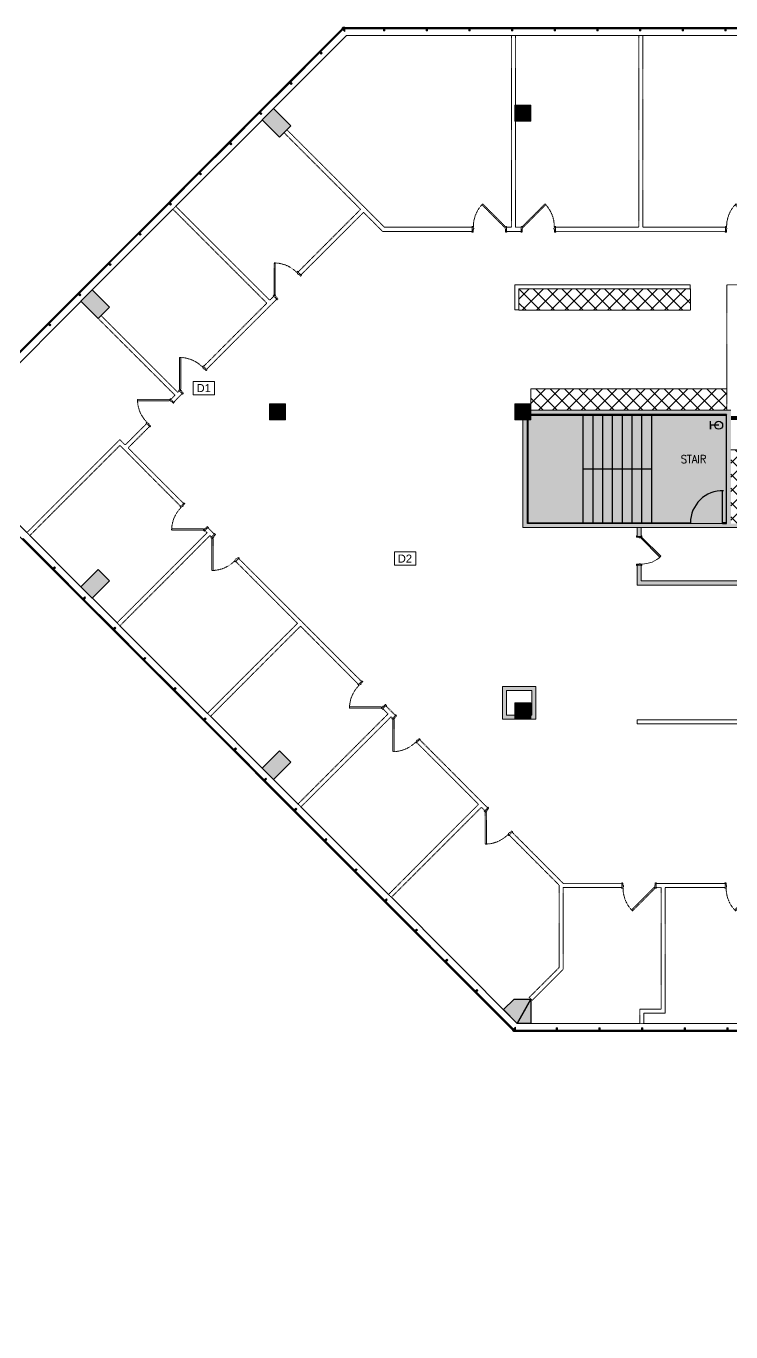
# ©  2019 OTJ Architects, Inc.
# Model space of a CAD drawing. Header units: inches. Extents: x 624 to 3494, y -709 to 770.
# Drawn here: x 1665 to 2458, y -698 to 770 of the extents above; entities that cross this region are included whole.
import ezdxf

# ---------------------------------------------------------------- set-up
doc = ezdxf.new("R2010")
doc.units = ezdxf.units.IN
doc.header["$MEASUREMENT"] = 0
doc.linetypes.add('Demolished', pattern=[0.1875, 0.125, -0.0625])
for name, color, linetype, lineweight in [('A-ANNO-KEYN', 231, 'Continuous', 9), ('A-DETL-GENF', 92, 'Continuous', 9), ('A-DETL-THIN', 151, 'Continuous', 9), ('A-DOOR', 31, 'Demolished', 9), ('A-GLAZ-CURT', 52, 'Continuous', 13), ('A-GLAZ-CWMG', 51, 'Continuous', 13), ('A-WALL', 113, 'Continuous', 13), ('A-WALL-PATT', 111, 'Continuous', 13), ('bb$0$A-BBASE', 250, 'Continuous', 30), ('dp$0$A-WALL-EXST', 7, 'Continuous', 9), ('I-WALL', 2, 'Continuous', 13), ('Q-CASE', 31, 'Demolished', 9), ('S-COLS', 52, 'Continuous', 13)]:
    doc.layers.add(name, color=color, linetype=linetype, lineweight=lineweight)
doc.styles.add('Arial_1', font='arial.ttf', dxfattribs={"height": 9})
doc.styles.add('Simplex', font='simplex_.ttf', dxfattribs={"width": 0.9, "height": 9})

# ---------------------------------------------------------------- blocks, each defined once
blk = doc.blocks.new('1951 Kidwell_Linked_dwg_bb$0$DR1H901-7240418-5TH FLOOR DEMOLITION')
at = {"layer": 'bb$0$A-BBASE'}
blk.add_line((-303.5, 211.5), (-303.5, 247.5), dxfattribs=at)
blk.add_arc((-303.5, 211.5), 36, 88.293, 180, dxfattribs=at)
blk = doc.blocks.new('1951 Kidwell_Linked_dwg_bb-7240425-5TH FLOOR DEMOLITION')
at = {"layer": 'bb$0$A-BBASE'}
for points in [[(-523, 211), (-523, 327), (-522.5, 327), (-522.5, 211.5)], [(-480.8, 332.5), (-299.5, 332.5), (-299, 333), (-519, 333), (-519, 332.5)], [(-299, 211), (-299, 333), (-299.5, 332.5), (-299.5, 211.5)], [(-394.9, 210.6), (-523, 210.6), (-523, 211), (-522.5, 211.5), (-339.5, 211.5), (-339.5, 210.6)], [(-299, 210.6), (-299, 211), (-299.5, 211.5), (-303.5, 211.5), (-303.5, 210.6)], [(-534.4, -351.3), (-549.8, -335.8), (-538, -324), (-519, -324), (-526.7, -337.6)], [(-519, -351.3), (-534.4, -351.3), (-519, -324), (-519, -337.6)]]:
    blk.add_hatch(color=256, dxfattribs=at).paths.add_polyline_path(points, flags=0)
for p, q in [((-523, 211), (-523, 327)), ((-523, 327), (-522.5, 327)), ((-522.5, 327), (-522.5, 211.5)), ((-299, 333), (-519, 333)), ((-519, 333), (-519, 332.5)), ((-519, 332.5), (-480.8, 332.5)), ((-480.8, 332.5), (-299.5, 332.5)), ((-460.5, 332.5), (-460.5, 211.5)), ((-449.5, 332.5), (-449.5, 211.5)), ((-438.5, 332.5), (-438.5, 211.5)), ((-427.5, 332.5), (-427.5, 211.5)), ((-416.5, 332.5), (-416.5, 211.5)), ((-405.5, 332.5), (-405.5, 211.5)), ((-394.5, 332.5), (-394.5, 211.5)), ((-383.5, 332.5), (-383.5, 211.5)), ((-299.5, 332.5), (-299, 333)), ((-299, 333), (-299.5, 332.5)), ((-299.5, 332.5), (-299.5, 211.5)), ((-299, 211), (-299, 333)), ((-460.5, 272), (-383.5, 272)), ((-522.5, 211.5), (-523, 211)), ((-523, 211), (-522.5, 211.5)), ((-523, 210.6), (-523, 211)), ((-394.9, 210.6), (-523, 210.6)), ((-522.5, 211.5), (-339.5, 211.5)), ((-339.5, 210.6), (-394.9, 210.6)), ((-339.5, 211.5), (-339.5, 210.6)), ((-299.5, 211.5), (-303.5, 211.5)), ((-303.5, 211.5), (-303.5, 210.6)), ((-303.5, 210.6), (-299, 210.6)), ((-299.5, 211.5), (-299, 211)), ((-299, 211), (-299.5, 211.5)), ((-299, 210.6), (-299, 211)), ((-549.8, -335.8), (-538, -324)), ((-534.4, -351.3), (-549.8, -335.8)), ((-538, -324), (-519, -324)), ((-534.4, -351.3), (-519, -324)), ((-526.7, -337.6), (-534.4, -351.3)), ((-519, -324), (-526.7, -337.6)), ((-519, -324), (-519, -337.6)), ((-519, -337.6), (-519, -351.3)), ((-519, -351.3), (-534.4, -351.3))]:
    blk.add_line(p, q, dxfattribs=at)
at = {"layer": 'bb$0$A-BBASE', "flags": 128}
for points in [[(-522.5, 327), (-522.5, 211.5), (-339.5, 211.5), (-339.5, 210.6)], [(-519, 332.5), (-299.5, 332.5), (-299.5, 211.5), (-303.5, 211.5), (-303.5, 210.6)], [(-307.7, 321.1), (-316.8, 321.1), (-316.8, 316.7), (-316.8, 325.5)], [(-549.8, -335.8), (-538, -324), (-519, -324), (-519, -351.3)]]:
    blk.add_lwpolyline(points, dxfattribs=at)
at = {"layer": 'bb$0$A-BBASE'}
blk.add_circle((-307.7, 321.1), 4.42, dxfattribs=at)
blk.add_blockref('1951 Kidwell_Linked_dwg_bb$0$DR1H901-7240418-5TH FLOOR DEMOLITION', (0, 0))
at = {"layer": 'bb$0$A-BBASE', "color": 7, "insert": (-336, 287.5), "char_height": 9, "width": 40.029, "attachment_point": 2, "line_spacing_factor": 1.125731, "style": 'Simplex'}
blk.add_mtext('STAIR', dxfattribs=at)
blk = doc.blocks.new('1951 Kidwell_Linked_dwg_bb$0$DR1H901-7240448-5TH FLOOR DEMOLITION')
at = {"layer": 'bb$0$A-BBASE'}
blk.add_line((-303.5, 211.5), (-303.5, 247.5), dxfattribs=at)
blk.add_arc((-303.5, 211.5), 36, 88.293, 180, dxfattribs=at)
blk = doc.blocks.new('1951 Kidwell_Linked_dwg-6963106-5TH FLOOR DEMOLITION')
at = {"layer": 'bb$0$A-BBASE'}
for points in [[(-523, 211), (-523, 327), (-522.5, 327), (-522.5, 211.5)], [(-480.8, 332.5), (-299.5, 332.5), (-299, 333), (-519, 333), (-519, 332.5)], [(-299, 211), (-299, 333), (-299.5, 332.5), (-299.5, 211.5)], [(-394.9, 210.6), (-523, 210.6), (-523, 211), (-522.5, 211.5), (-339.5, 211.5), (-339.5, 210.6)], [(-299, 210.6), (-299, 211), (-299.5, 211.5), (-303.5, 211.5), (-303.5, 210.6)], [(-534.4, -351.3), (-549.8, -335.8), (-538, -324), (-519, -324), (-526.7, -337.6)], [(-519, -351.3), (-534.4, -351.3), (-519, -324), (-519, -337.6)]]:
    blk.add_hatch(color=256, dxfattribs=at).paths.add_polyline_path(points, flags=0)
for p, q in [((-523, 211), (-523, 327)), ((-523, 327), (-522.5, 327)), ((-522.5, 327), (-522.5, 211.5)), ((-299, 333), (-519, 333)), ((-519, 333), (-519, 332.5)), ((-519, 332.5), (-480.8, 332.5)), ((-480.8, 332.5), (-299.5, 332.5)), ((-460.5, 332.5), (-460.5, 211.5)), ((-449.5, 332.5), (-449.5, 211.5)), ((-438.5, 332.5), (-438.5, 211.5)), ((-427.5, 332.5), (-427.5, 211.5)), ((-416.5, 332.5), (-416.5, 211.5)), ((-405.5, 332.5), (-405.5, 211.5)), ((-394.5, 332.5), (-394.5, 211.5)), ((-383.5, 332.5), (-383.5, 211.5)), ((-299.5, 332.5), (-299, 333)), ((-299, 333), (-299.5, 332.5)), ((-299.5, 332.5), (-299.5, 211.5)), ((-299, 211), (-299, 333)), ((-460.5, 272), (-383.5, 272)), ((-522.5, 211.5), (-523, 211)), ((-523, 211), (-522.5, 211.5)), ((-523, 210.6), (-523, 211)), ((-394.9, 210.6), (-523, 210.6)), ((-522.5, 211.5), (-339.5, 211.5)), ((-339.5, 210.6), (-394.9, 210.6)), ((-339.5, 211.5), (-339.5, 210.6)), ((-299.5, 211.5), (-303.5, 211.5)), ((-303.5, 211.5), (-303.5, 210.6)), ((-303.5, 210.6), (-299, 210.6)), ((-299.5, 211.5), (-299, 211)), ((-299, 211), (-299.5, 211.5)), ((-299, 210.6), (-299, 211)), ((-549.8, -335.8), (-538, -324)), ((-534.4, -351.3), (-549.8, -335.8)), ((-538, -324), (-519, -324)), ((-534.4, -351.3), (-519, -324)), ((-526.7, -337.6), (-534.4, -351.3)), ((-519, -324), (-526.7, -337.6)), ((-519, -324), (-519, -337.6)), ((-519, -337.6), (-519, -351.3)), ((-519, -351.3), (-534.4, -351.3))]:
    blk.add_line(p, q, dxfattribs=at)
at = {"layer": 'bb$0$A-BBASE', "flags": 128}
for points in [[(-522.5, 327), (-522.5, 211.5), (-339.5, 211.5), (-339.5, 210.6)], [(-519, 332.5), (-299.5, 332.5), (-299.5, 211.5), (-303.5, 211.5), (-303.5, 210.6)], [(-307.7, 321.1), (-316.8, 321.1), (-316.8, 316.7), (-316.8, 325.5)], [(-549.8, -335.8), (-538, -324), (-519, -324), (-519, -351.3)]]:
    blk.add_lwpolyline(points, dxfattribs=at)
at = {"layer": 'bb$0$A-BBASE'}
blk.add_circle((-307.7, 321.1), 4.42, dxfattribs=at)
for name in ['1951 Kidwell_Linked_dwg_bb-7240425-5TH FLOOR DEMOLITION', '1951 Kidwell_Linked_dwg_bb$0$DR1H901-7240448-5TH FLOOR DEMOLITION']:
    blk.add_blockref(name, (0, 0))
at = {"layer": 'bb$0$A-BBASE', "color": 7, "insert": (-336, 287.5), "char_height": 9, "width": 40.029, "attachment_point": 2, "line_spacing_factor": 1.125731, "style": 'Simplex'}
blk.add_mtext('STAIR', dxfattribs=at)
blk = doc.blocks.new('Door - Single - Solid Door-6962101-5TH FLOOR DEMOLITION')
at = {"layer": 'A-DOOR', "color": 50, "lineweight": 20}
for p, q in [((-14, 3.2), (11.4, 28.6)), ((12.4, 27.6), (-13, 2.2)), ((11.4, 28.6), (12.4, 27.6)), ((-15.6, 3.2), (-15.6, 2.4)), ((-14.1, 3.2), (-15.6, 3.2)), ((-14.1, 1.7), (-14.1, 3.2)), ((-13.6, 1.7), (-14.1, 1.7)), ((-14.1, -3), (-14.1, 0.2)), ((-14.1, 0.2), (-13.6, 0.2)), ((-13, 2.2), (-14, 3.2)), ((-13.6, 0.2), (-13.6, 1.7)), ((22.1, 1.7), (21.6, 1.7)), ((21.6, 1.7), (21.6, 0.2)), ((21.6, 0.2), (22.1, 0.2)), ((23.6, 3.2), (22.1, 3.2)), ((22.1, 3.2), (22.1, 1.7)), ((22.1, 0.2), (22.1, -3)), ((23.6, 2.4), (23.6, 3.2)), ((-15.6, -2.2), (-15.6, -3)), ((-15.6, -3), (-14.1, -3)), ((22.1, -3), (23.6, -3)), ((23.6, -3), (23.6, -2.2))]:
    blk.add_line(p, q, dxfattribs=at)
at = {"layer": 'A-DOOR', "color": 7}
blk.add_arc((-14, 3.2), 36, 359.5, 45, dxfattribs=at)
blk = doc.blocks.new('Door - Single - Solid Door-6962098-5TH FLOOR DEMOLITION')
at = {"layer": 'A-DOOR', "color": 50, "lineweight": 20}
for p, q in [((-15.6, 3), (-14.1, 3)), ((-15.6, 2.2), (-15.6, 3)), ((-14.1, 3), (-14.1, -0.2)), ((22.1, 3), (23.6, 3)), ((22.1, -0.2), (22.1, 3)), ((23.6, 3), (23.6, 2.2)), ((-15.6, -3.2), (-15.6, -2.4)), ((-14.1, -3.2), (-15.6, -3.2)), ((-14.1, -0.2), (-13.6, -0.2)), ((-14.1, -1.7), (-14.1, -3.2)), ((-13.6, -1.7), (-14.1, -1.7)), ((-13, -2.2), (-14, -3.2)), ((-14, -3.2), (11.4, -28.6)), ((-13.6, -0.2), (-13.6, -1.7)), ((12.4, -27.6), (-13, -2.2)), ((21.6, -0.2), (22.1, -0.2)), ((21.6, -1.7), (21.6, -0.2)), ((22.1, -1.7), (21.6, -1.7)), ((22.1, -3.2), (22.1, -1.7)), ((23.6, -3.2), (22.1, -3.2)), ((23.6, -2.4), (23.6, -3.2)), ((11.4, -28.6), (12.4, -27.6))]:
    blk.add_line(p, q, dxfattribs=at)
at = {"layer": 'A-DOOR', "color": 7}
blk.add_arc((-14, -3.2), 36, 315, 0.5, dxfattribs=at)
blk = doc.blocks.new('Door - Single - Solid Door 2-7513186-5TH FLOOR DEMOLITION')
at = {"layer": 'A-DOOR', "linetype": 'Continuous', "lineweight": 13}
h = blk.add_hatch(color=130, dxfattribs=at)
h.paths.add_polyline_path([(20.6, 2.7), (20.6, 3.2), (19.1, 3.2), (19.1, 1.7), (18.6, 1.7), (18.6, 0.2), (19.1, 0.2), (19.1, -3), (20.6, -3), (20.6, -2.2), (20.2, -2.2), (20.2, 2.4), (20.6, 2.4)], flags=0)
h.paths.add_polyline_path([(-10.6, 1.7), (-11.1, 1.7), (-11.1, 3.2), (-12.6, 3.2), (-12.6, 2.4), (-12.3, 2.4), (-12.3, -2.2), (-12.6, -2.2), (-12.6, -3), (-11.1, -3), (-11.1, 0.2), (-10.6, 0.2)], flags=0)
at = {"layer": 'A-DOOR', "color": 8, "linetype": 'Continuous', "lineweight": 20}
for p, q in [((-11, 3.2), (10.2, 24.4)), ((11.2, 23.4), (-10, 2.2)), ((10.2, 24.4), (11.2, 23.4)), ((-12.6, 3.2), (-12.6, 2.4)), ((-11.1, 3.2), (-12.6, 3.2)), ((-11.1, 1.7), (-11.1, 3.2)), ((-10.6, 1.7), (-11.1, 1.7)), ((-11.1, -3), (-11.1, 0.2)), ((-11.1, 0.2), (-10.6, 0.2)), ((-10, 2.2), (-11, 3.2)), ((-10.6, 0.2), (-10.6, 1.7)), ((19.1, 1.7), (18.6, 1.7)), ((18.6, 1.7), (18.6, 0.2)), ((18.6, 0.2), (19.1, 0.2)), ((20.6, 3.2), (19.1, 3.2)), ((19.1, 3.2), (19.1, 1.7)), ((19.1, 0.2), (19.1, -3)), ((20.6, 2.4), (20.6, 3.2)), ((-12.6, -2.2), (-12.6, -3)), ((-12.6, -3), (-11.1, -3)), ((19.1, -3), (20.6, -3)), ((20.6, -3), (20.6, -2.2))]:
    blk.add_line(p, q, dxfattribs=at)
at = {"layer": 'A-DOOR', "linetype": 'Continuous'}
blk.add_arc((-11, 3.2), 30, 359.5, 45, dxfattribs=at)
blk = doc.blocks.new('Casework 1 - Casework 1-6962745-5TH FLOOR DEMOLITION')
at = {"layer": 'Q-CASE'}
h = blk.add_hatch(dxfattribs=at)
h.set_pattern_fill('FP_2', style=0, pattern_type=2)
h.set_pattern_definition([(45, (0, 0), (-8.01223, 8.01223), []), (135, (0, 0), (-8.01223, -8.01223), [])])
h.paths.add_polyline_path([(-270, 210.6), (-270, 293.4), (-294, 293.4), (-294, 210.6)], flags=0)
at = {"layer": 'Q-CASE', "color": 7}
for p, q in [((-270, 293.4), (-294, 293.4)), ((-270, 210.6), (-270, 293.4))]:
    blk.add_line(p, q, dxfattribs=at)
blk = doc.blocks.new('Concrete-Rectangular-Column - 18 x 18-7059525-5TH FLOOR DEMOLITION')
at = {"layer": 'S-COLS', "lineweight": 9}
blk.add_hatch(color=7, dxfattribs=at).paths.add_polyline_path([(8.3, -9), (9, -9), (9, 9), (-9, 9), (-9, -9)], flags=0)
at = {"layer": 'S-COLS', "color": 8, "lineweight": 20}
for p, q in [((9, 9), (-9, 9)), ((-9, 9), (-9, -9)), ((9, -9), (9, 9)), ((-9, -9), (9, -9))]:
    blk.add_line(p, q, dxfattribs=at)
blk = doc.blocks.new('Concrete-Rectangular-Column - 18 x 27-7059394-5TH FLOOR DEMOLITION')
at = {"layer": 'S-COLS', "lineweight": 9}
blk.add_hatch(color=7, dxfattribs=at).paths.add_polyline_path([(9, -13.75), (9, 13.75), (-9, 13.75), (-9, -13.75)], flags=0)
at = {"layer": 'S-COLS', "color": 8, "lineweight": 20}
for p, q in [((9, 13.75), (-9, 13.75)), ((-9, 13.75), (-9, -13.75)), ((9, -13.75), (9, 13.75)), ((-9, -13.75), (9, -13.75))]:
    blk.add_line(p, q, dxfattribs=at)
blk = doc.blocks.new('Casework 11 - Casework 1-7264885-5TH FLOOR DEMOLITION')
at = {"layer": 'Q-CASE'}
h = blk.add_hatch(dxfattribs=at)
h.set_pattern_fill('FP_6', style=0, pattern_type=2)
h.set_pattern_definition([(135, (68, 729.625), (-8.01223, -8.01223), []), (225, (68, 729.625), (8.01223, -8.01223), [])])
h.paths.add_polyline_path([(-270, 210.625), (-270, 431), (-294, 431), (-294, 210.625), (-277, 210.625)], flags=0)
at = {"layer": 'Q-CASE', "color": 7}
for p, q in [((-294, 431), (-294, 210.625)), ((-294, 210.625), (-277, 210.625))]:
    blk.add_line(p, q, dxfattribs=at)
blk = doc.blocks.new('Casework 12 - Casework 1-7264970-5TH FLOOR DEMOLITION')
at = {"layer": 'Q-CASE'}
h = blk.add_hatch(dxfattribs=at)
h.set_pattern_fill('FP_7', style=0, pattern_type=2)
h.set_pattern_definition([(135, (180.403, 743), (-8.01223, -8.01223), []), (225, (180.403, 743), (8.01223, -8.01223), [])])
h.paths.add_polyline_path([(-270, 224), (-270, 403.4), (-294, 403.4), (-294, 210.6), (-270, 210.6)], flags=0)
at = {"layer": 'Q-CASE', "color": 7}
for p, q in [((-270, 403.4), (-294, 403.4)), ((-294, 403.4), (-294, 403)), ((-270, 210.6), (-270, 403.4)), ((-270.6, 210.6), (-270, 210.6))]:
    blk.add_line(p, q, dxfattribs=at)
blk = doc.blocks.new('System Panel - Glazed-7352699-5TH FLOOR DEMOLITION')
at = {"layer": 'A-GLAZ-CURT', "lineweight": 9}
blk.add_hatch(color=7, dxfattribs=at).paths.add_polyline_path([(-20.2, 0.7), (22.1, 0.7), (22.1, 1.8), (-22.1, 1.8), (-22.1, 0.7)], flags=0)
at = {"layer": 'A-GLAZ-CURT', "color": 8, "lineweight": 20}
for p, q in [((22.1, 1.8), (-22.1, 1.8)), ((-22.1, 1.8), (-22.1, 0.7)), ((-22.1, 0.7), (22.1, 0.7)), ((22.1, 0.7), (22.1, 1.8))]:
    blk.add_line(p, q, dxfattribs=at)
blk = doc.blocks.new('System Panel - Glazed-7351054-5TH FLOOR DEMOLITION')
at = {"layer": 'A-GLAZ-CURT', "lineweight": 9}
blk.add_hatch(color=7, dxfattribs=at).paths.add_polyline_path([(-23.1, -1.8), (23.1, -1.8), (23.1, -0.8), (-23.1, -0.8)], flags=0)
at = {"layer": 'A-GLAZ-CURT', "color": 8, "lineweight": 20}
for p, q in [((23.1, -0.8), (-23.1, -0.8)), ((-23.1, -0.8), (-23.1, -1.8)), ((-23.1, -1.8), (23.1, -1.8)), ((23.1, -1.8), (23.1, -0.8))]:
    blk.add_line(p, q, dxfattribs=at)
blk = doc.blocks.new('System Panel - Glazed-7347563-5TH FLOOR DEMOLITION')
at = {"layer": 'A-GLAZ-CURT', "lineweight": 9}
blk.add_hatch(color=7, dxfattribs=at).paths.add_polyline_path([(-24, 0.7), (24, 0.7), (24, 1.7), (-24, 1.7), (-24, 1.6)], flags=0)
at = {"layer": 'A-GLAZ-CURT', "color": 8, "lineweight": 20}
for p, q in [((24, 1.7), (-24, 1.7)), ((-24, 1.7), (-24, 0.7)), ((-24, 0.7), (24, 0.7)), ((24, 0.7), (24, 1.7))]:
    blk.add_line(p, q, dxfattribs=at)
blk = doc.blocks.new('Rectangular Mullion - 1_5_ x 2_5_ rectangular-7347996-5TH FLOOR DEMOLITION')
at = {"layer": 'A-GLAZ-CWMG', "lineweight": 9}
blk.add_hatch(color=7, dxfattribs=at).paths.add_polyline_path([(-0.75, 1.75), (0.75, 1.75), (0.75, -0.75), (-0.75, -0.75), (-0.75, 0)], flags=0)
at = {"layer": 'A-GLAZ-CWMG', "color": 8, "lineweight": 20}
for p, q in [((-0.75, 1.75), (0.75, 1.75)), ((-0.75, -0.75), (-0.75, 1.75)), ((0.75, 1.75), (0.75, -0.75)), ((0.75, -0.75), (-0.75, -0.75))]:
    blk.add_line(p, q, dxfattribs=at)
blk = doc.blocks.new('System Panel - Glazed-7351777-5TH FLOOR DEMOLITION')
at = {"layer": 'A-GLAZ-CURT', "lineweight": 9}
blk.add_hatch(color=7, dxfattribs=at).paths.add_polyline_path([(-18, 0.7), (18, 0.7), (18, 1.7), (-18, 1.7)], flags=0)
at = {"layer": 'A-GLAZ-CURT', "color": 8, "lineweight": 20}
for p, q in [((18, 1.7), (-18, 1.7)), ((-18, 1.7), (-18, 0.7)), ((-18, 0.7), (18, 0.7)), ((18, 0.7), (18, 1.7))]:
    blk.add_line(p, q, dxfattribs=at)
blk = doc.blocks.new('System Panel - Glazed-7349602-5TH FLOOR DEMOLITION')
at = {"layer": 'A-GLAZ-CURT', "lineweight": 9}
blk.add_hatch(color=7, dxfattribs=at).paths.add_polyline_path([(24, -1.75), (24, -0.75), (-24, -0.75), (-24, -1.75), (-23, -1.75)], flags=0)
at = {"layer": 'A-GLAZ-CURT', "color": 8, "lineweight": 20}
for p, q in [((24, -0.75), (-24, -0.75)), ((-24, -0.75), (-24, -1.75)), ((-24, -1.75), (24, -1.75)), ((24, -1.75), (24, -0.75))]:
    blk.add_line(p, q, dxfattribs=at)
blk = doc.blocks.new('System Panel - Glazed-7350729-5TH FLOOR DEMOLITION')
at = {"layer": 'A-GLAZ-CURT', "lineweight": 9}
blk.add_hatch(color=7, dxfattribs=at).paths.add_polyline_path([(30, -1.8), (30, -0.8), (-30, -0.8), (-30, -1.8), (3.5, -1.8)], flags=0)
at = {"layer": 'A-GLAZ-CURT', "color": 8, "lineweight": 20}
for p, q in [((30, -0.8), (-30, -0.8)), ((-30, -0.8), (-30, -1.8)), ((-30, -1.8), (30, -1.8)), ((30, -1.8), (30, -0.8))]:
    blk.add_line(p, q, dxfattribs=at)
blk = doc.blocks.new('Rectangular Mullion - 1_5_ x 2_5_ rectangular-7350691-5TH FLOOR DEMOLITION')
at = {"layer": 'A-GLAZ-CWMG', "lineweight": 9}
blk.add_hatch(color=7, dxfattribs=at).paths.add_polyline_path([(0.75, 0.75), (0.75, -1.75), (-0.75, -1.75), (-0.75, 0.75), (0, 0.75)], flags=0)
at = {"layer": 'A-GLAZ-CWMG', "color": 8, "lineweight": 20}
for p, q in [((-0.75, 0.75), (0.75, 0.75)), ((-0.75, -1.75), (-0.75, 0.75)), ((0.75, 0.75), (0.75, -1.75)), ((0.75, -1.75), (-0.75, -1.75))]:
    blk.add_line(p, q, dxfattribs=at)
blk = doc.blocks.new('Quad Corner Mullion - 5_ x 5_ Quad Corner-7350730-5TH FLOOR DEMOLITION')
at = {"layer": 'A-GLAZ-CWMG', "lineweight": 9}
blk.add_hatch(color=7, dxfattribs=at).paths.add_polyline_path([(1.2, 2.3), (2.5, 1), (-1, -2.5), (-1, 2.5), (1, 2.5)], flags=0)
at = {"layer": 'A-GLAZ-CWMG', "color": 8, "lineweight": 20}
for p, q in [((-1, -2.5), (-1, 2.5)), ((-1, 2.5), (1, 2.5)), ((2.5, 1), (-1, -2.5)), ((1, 2.5), (2.5, 1))]:
    blk.add_line(p, q, dxfattribs=at)
blk = doc.blocks.new('Rectangular Mullion - 1_5_ x 2_5_ rectangular-7351678-5TH FLOOR DEMOLITION')
at = {"layer": 'A-GLAZ-CWMG', "lineweight": 9}
blk.add_hatch(color=7, dxfattribs=at).paths.add_polyline_path([(0, 0.75), (0.75, 0.75), (0.75, -1.75), (-0.75, -1.75), (-0.75, 0.75)], flags=0)
at = {"layer": 'A-GLAZ-CWMG', "color": 8, "lineweight": 20}
for p, q in [((-0.75, 0.75), (0.75, 0.75)), ((-0.75, -1.75), (-0.75, 0.75)), ((0.75, 0.75), (0.75, -1.75)), ((0.75, -1.75), (-0.75, -1.75))]:
    blk.add_line(p, q, dxfattribs=at)
blk = doc.blocks.new('Quad Corner Mullion - 5_ x 5_ Quad Corner-7351778-5TH FLOOR DEMOLITION')
at = {"layer": 'A-GLAZ-CWMG', "lineweight": 9}
blk.add_hatch(color=7, dxfattribs=at).paths.add_polyline_path([(-1, 2.5), (2.5, -1), (1, -2.5), (-1, -2.5), (-1, 0)], flags=0)
at = {"layer": 'A-GLAZ-CWMG', "color": 8, "lineweight": 20}
for p, q in [((-1, 2.5), (2.5, -1)), ((-1, -2.5), (-1, 2.5)), ((1, -2.5), (-1, -2.5)), ((2.5, -1), (1, -2.5))]:
    blk.add_line(p, q, dxfattribs=at)
blk = doc.blocks.new('Keynote Tag - Keynote Number - Boxed-135510-5TH FLOOR DEMOLITION')
at = {"layer": 'A-ANNO-KEYN'}
for p, q in [((-0.125, -0.079), (-0.125, 0.078)), ((-0.125, 0.078), (0.125, 0.078)), ((0.125, 0.078), (0.125, -0.079)), ((-0.125, -0.079), (0.125, -0.079))]:
    blk.add_line(p, q, dxfattribs=at)

msp = doc.modelspace()

# ---------------------------------------------------------------- hatches: boundary and pattern name
at = {"layer": 'A-DETL-GENF'}
h = msp.add_hatch(color=9, dxfattribs=at)
h.paths.add_polyline_path([(3143.4, -698.1), (3143.4, -442.9), (3095, -394.5), (3099.2, -390.2), (3073.8, -364.8), (3069.5, -369), (3057.8, -357.3), (2802.5, -357.3), (3133.9, -688.6)], flags=0)
h.paths.add_polyline_path([(3240.6, -351.3), (3369.9, -351.3), (3369.9, -186), (3268.9, -186), (3268.9, -162), (3205.9, -162), (3205.9, -166), (3199.9, -166), (3199.9, -202), (3205.9, -202), (3205.9, -208), (3225.9, -208), (3225.9, -351.3), (3239.7, -351.3)], flags=0)
h.paths.add_polyline_path([(3373.9, -351.3), (3387.9, -351.3), (3387.9, -162), (3317.9, -162), (3317.9, -182), (3373.9, -182), (3373.9, -350.5)], flags=0)
h.paths.add_polyline_path([(3066, -351.3), (3069.9, -351.3), (3069.9, -212), (3089.9, -212), (3089.9, -202), (3095.9, -202), (3095.9, -166), (3089.9, -166), (3089.9, -162), (3020.4, -162), (3020.4, -186), (2925.9, -186), (2925.9, -351.3), (3060.3, -351.3)], flags=0)
h.paths.add_polyline_path([(3215.5, -351.3), (3221.9, -351.3), (3221.9, -212), (3205.9, -212), (3205.9, -341.7), (3208.4, -344.2)], flags=0)
h.paths.add_polyline_path([(2921.9, -351.3), (2921.9, -182), (2981.9, -182), (2981.9, -162), (2907.9, -162), (2907.9, -351.3)], flags=0)
h.paths.add_polyline_path([(3073.9, -350.5), (3089.9, -334.5), (3089.9, -216), (3073.9, -216), (3073.9, -338.6)], flags=0)
h.paths.add_polyline_path([(3272.9, -182), (3313.9, -182), (3313.9, -162), (3272.9, -162)], flags=0)
h.paths.add_polyline_path([(3016.4, -182), (3016.4, -162), (2985.9, -162), (2985.9, -182), (3004.8, -182)], flags=0)
h.paths.add_polyline_path([(3347.9, -84), (3383.9, -84), (3383.9, -78), (3387.9, -78), (3387.9, 34), (3322.9, 34), (3322.9, -78), (3347.9, -78)], flags=0)
h.paths.add_polyline_path([(2947.9, -84), (2947.9, -78), (2972.9, -78), (2972.9, 42), (2907.9, 42), (2907.9, -78), (2911.9, -78), (2911.9, -84)], flags=0)
h.paths.add_polyline_path([(3219.9, -78), (3316.9, -78), (3316.9, 162), (3219.9, 162), (3219.9, 114), (3213.9, 114), (3213.9, 72), (3219.9, 72), (3219.9, 12), (3213.9, 12), (3213.9, -30), (3219.9, -30), (3219.9, -75.6)], flags=0)
h.paths.add_polyline_path([(3075.9, -78), (3075.9, -30), (3081.9, -30), (3081.9, 12), (3075.9, 12), (3075.9, 72), (3081.9, 72), (3081.9, 114), (3075.9, 114), (3075.9, 162), (2978.9, 162), (2978.9, -78), (3004.8, -78)], flags=0)
h.paths.add_polyline_path([(3387.9, 38), (3387.9, 44), (3322.9, 44), (3322.9, 38), (3347.9, 38)], flags=0)
h.paths.add_polyline_path([(3387.9, 48), (3387.9, 122), (3393.9, 122), (3393.9, 157.4), (3387.9, 157.4), (3387.9, 162), (3322.9, 162), (3322.9, 48), (3347.9, 48)], flags=0)
h.paths.add_polyline_path([(2972.6, 48), (2972.9, 48), (2972.9, 108), (2907.9, 108), (2907.9, 48), (2947.9, 48)], flags=0)
h.paths.add_polyline_path([(2907.9, 114), (2972.9, 114), (2972.9, 162), (2907.9, 162), (2907.9, 156), (2901.9, 156), (2901.9, 120), (2907.9, 120)], flags=0)
h.paths.add_polyline_path([(2357, 210.6), (2452.9, 210.6), (2452.9, 333), (2232.9, 333), (2232.9, 327), (2228.9, 327), (2228.9, 210.6), (2352.4, 210.6)], flags=0)
at = {"layer": 'A-WALL-PATT', "lineweight": 9}
for points in [[(2452.9, 333), (2457.9, 333), (2457.9, 338), (2232.9, 338), (2232.9, 333), (2271.1, 333)], [(2228.9, 210.6), (2228.9, 327), (2223.9, 327), (2223.9, 210.6)], [(2452.9, 210.6), (2457.9, 210.6), (2457.9, 333), (2452.9, 333), (2452.9, 269.8)], [(2457.9, 327), (2474.6, 327), (2474.6, 331.6), (2457.9, 331.6)], [(2882.5, 206), (2906.6, 206), (2906.6, 210.6), (2223.9, 210.6), (2223.9, 206), (2760.2, 206)], [(2357, 141.4), (2837.3, 141.4), (2837.3, 146), (2352.4, 146), (2352.4, 141.4)], [(2205.5, 22.9), (2233.8, 22.9), (2233.8, 27.5), (2200.9, 27.5), (2200.9, 22.9)], [(2200.9, -9.5), (2205.5, -9.5), (2205.5, 22.9), (2200.9, 22.9)], [(2233.8, -9.5), (2238.4, -9.5), (2238.4, 27.5), (2233.8, 27.5), (2233.8, -4.8)], [(2232.9, -9.5), (2233.8, -9.5), (2233.8, -4.8), (2232.9, -4.8), (2232.9, -9), (2214.9, -9), (2214.9, -4.8), (2205.5, -4.8), (2205.5, -9.5), (2214.9, -9.5)]]:
    msp.add_hatch(color=7, dxfattribs=at).paths.add_polyline_path(points, flags=0)
h = msp.add_hatch(color=7, dxfattribs=at)
h.paths.add_polyline_path([(2356.8, 146), (2357, 146), (2357, 163.7), (2352.4, 163.7), (2352.4, 146)], flags=0)
h.paths.add_polyline_path([(2357, 196.2), (2357, 206), (2352.4, 206), (2352.4, 196.2), (2356.8, 196.2)], flags=0)

# ---------------------------------------------------------------- linework, layer by layer
at = {"layer": 'A-DETL-THIN'}
for p, q in [((2457.9, 338), (2223.9, 338)), ((2223.9, 338), (2223.9, 206)), ((2223.9, 206), (2457.9, 206))]:
    msp.add_line(p, q, dxfattribs=at)
at = {"layer": 'A-WALL', "lineweight": 9}
for p, q in [((1556.8, 303.2), (2020.5, 766.9)), ((2023.6, 768.2), (2688.1, 768.2)), ((2025.5, 759.2), (1943.5, 677.2)), ((2210.9, 759.2), (2025.5, 759.2)), ((2354.3, 759.2), (2215.5, 759.2)), ((2496.8, 759.2), (2358.9, 759.2)), ((1930.8, 664.5), (1833.5, 567.2)), ((1830.2, 563.9), (1739.5, 473.2)), ((1726.8, 460.5), (1566.3, 300)), ((2212.4, -358.8), (1556.7, 296.8)), ((1566.3, 300), (1665.9, 200.4)), ((1669.2, 197.1), (1726.7, 139.6)), ((1739.4, 126.9), (1767.3, 99)), ((1770.6, 95.7), (1869.1, -2.8)), ((1872.4, -6.1), (1930.7, -64.4)), ((1943.4, -77.1), (1970.9, -104.7)), ((1974.2, -107.9), (2072.7, -206.4)), ((2075.9, -209.6), (2217.5, -351.3)), ((2217.5, -351.3), (2355.5, -351.3)), ((2360.1, -351.3), (2478.9, -351.3)), ((2798.9, -360.3), (2215.6, -360.3))]:
    msp.add_line(p, q, dxfattribs=at)
at = {"layer": 'A-WALL', "color": 50, "linetype": 'Demolished', "lineweight": 20}
for p, q in [((2210.9, 759.2), (2210.9, 543.7)), ((2215.5, 759.2), (2210.9, 759.2)), ((2215.5, 681), (2215.5, 759.2)), ((2354.3, 759.2), (2354.3, 543.7)), ((2358.9, 759.2), (2354.3, 759.2)), ((2358.9, 543.7), (2358.9, 759.2)), ((2215.5, 543.7), (2215.5, 663)), ((1955.2, 650), (2041.3, 563.8)), ((2068, 543.7), (1958.4, 653.3)), ((1833.5, 567.2), (1830.2, 563.9)), ((1830.2, 563.9), (1935.8, 458.3)), ((1939.1, 461.6), (1833.5, 567.2)), ((2041.3, 563.8), (1970.9, 493.3)), ((1974.1, 490.1), (2044.6, 560.5)), ((2044.6, 560.5), (2066.1, 539)), ((2166.9, 543.7), (2068, 543.7)), ((2166.9, 539), (2166.9, 543.7)), ((2210.9, 543.7), (2205.4, 543.7)), ((2205.4, 543.7), (2205.4, 539)), ((2221.9, 543.7), (2215.5, 543.7)), ((2221.9, 539), (2221.9, 543.7)), ((2354.3, 543.7), (2260.4, 543.7)), ((2260.4, 543.7), (2260.4, 539)), ((2451.9, 543.7), (2358.9, 543.7)), ((2451.9, 539), (2451.9, 543.7)), ((2066.1, 539), (2166.9, 539)), ((2205.4, 539), (2221.9, 539)), ((2260.4, 539), (2451.9, 539)), ((1970.9, 493.3), (1974.1, 490.1)), ((2214.9, 479), (2214.9, 451)), ((2411.9, 479), (2214.9, 479)), ((2219.5, 451), (2219.5, 474.4)), ((2219.5, 474.4), (2411.9, 474.4)), ((2411.9, 474.4), (2411.9, 479)), ((2453.3, 479), (2453.3, 338)), ((2608, 479), (2453.3, 479)), ((1935.8, 458.3), (1864.6, 387.1)), ((1867.9, 383.8), (1946.9, 462.9)), ((1943.7, 466.1), (1939.1, 461.6)), ((1946.9, 462.9), (1943.7, 466.1)), ((1746, 441.2), (1832.4, 354.9)), ((1835.7, 358.1), (1749.3, 444.5)), ((2214.9, 451), (2219.5, 451)), ((1864.6, 387.1), (1867.9, 383.8)), ((1832.4, 354.9), (1827.8, 350.3)), ((1831.1, 347), (1840.6, 356.6)), ((1837.4, 359.8), (1835.7, 358.1)), ((1840.6, 356.6), (1837.4, 359.8)), ((1827.8, 350.3), (1831.1, 347)), ((1800.6, 323.1), (1776.4, 298.9)), ((1803.9, 319.8), (1800.6, 323.1)), ((1779.7, 295.6), (1803.9, 319.8)), ((1770.5, 304.9), (1665.9, 200.4)), ((1669.2, 197.1), (1770.5, 298.4)), ((1776.4, 298.9), (1770.5, 304.9)), ((1770.5, 298.4), (1838.9, 229.9)), ((1842.2, 233.2), (1779.7, 295.6)), ((1838.9, 229.9), (1842.2, 233.2)), ((1869.4, 206), (1866.1, 202.7)), ((1876.8, 198.5), (1869.4, 206)), ((1665.9, 200.4), (1669.2, 197.1)), ((1868.6, 200.3), (1767.3, 99)), ((1770.6, 95.7), (1871.8, 197)), ((1866.1, 202.7), (1868.6, 200.3)), ((1871.8, 197), (1873.6, 195.3)), ((1873.6, 195.3), (1876.8, 198.5)), ((1904.1, 171.3), (1900.8, 168)), ((1900.8, 168), (1970.4, 98.4)), ((2042.3, 33.1), (1904.1, 171.3)), ((1767.3, 99), (1770.6, 95.7)), ((1970.4, 98.4), (1869.1, -2.8)), ((1872.4, -6.1), (1973.7, 95.2)), ((1973.7, 95.2), (2039, 29.8)), ((2039, 29.8), (2042.3, 33.1)), ((2069.5, 5.8), (2066.3, 2.6)), ((2066.3, 2.6), (2072.2, -3.4)), ((2080.5, -5.1), (2069.5, 5.8)), ((1869.1, -2.8), (1872.4, -6.1)), ((2072.2, -3.4), (1970.9, -104.7)), ((1974.2, -107.9), (2075.5, -6.7)), ((2075.5, -6.7), (2077.2, -8.4)), ((2077.2, -8.4), (2080.5, -5.1)), ((2352.4, -10), (2352.4, -14.6)), ((2760.9, -10), (2352.4, -10)), ((2352.4, -14.6), (2760.9, -14.6)), ((2107.7, -32.3), (2104.4, -35.6)), ((2104.4, -35.6), (2173.9, -105.1)), ((2184.4, -109.1), (2107.7, -32.3)), ((1970.9, -104.7), (1974.2, -107.9)), ((2173.9, -105.1), (2072.7, -206.4)), ((2075.9, -209.6), (2177.2, -108.4)), ((2177.2, -108.4), (2181.2, -112.3)), ((2181.2, -112.3), (2184.4, -109.1)), ((2211.7, -136.3), (2208.4, -139.6)), ((2208.4, -139.6), (2264.7, -195.9)), ((2269.3, -193.9), (2211.7, -136.3)), ((2264.7, -195.9), (2264.7, -288.5)), ((2335.3, -193.9), (2269.3, -193.9)), ((2269.3, -198.6), (2335.3, -198.6)), ((2269.3, -290.4), (2269.3, -198.6)), ((2335.3, -198.6), (2335.3, -193.9)), ((2451.3, -193.9), (2373.8, -193.9)), ((2373.8, -193.9), (2373.8, -198.6)), ((2373.8, -198.6), (2379.3, -198.6)), ((2379.3, -198.6), (2379.3, -335.4)), ((2383.9, -198.6), (2451.3, -198.6)), ((2383.9, -340), (2383.9, -198.6)), ((2451.3, -198.6), (2451.3, -193.9)), ((2072.7, -206.4), (2075.9, -209.6)), ((2264.7, -288.5), (2231, -322.1)), ((2234.3, -325.4), (2269.3, -290.4)), ((2231, -322.1), (2234.3, -325.4)), ((2379.3, -335.4), (2355.5, -335.4)), ((2355.5, -335.4), (2355.5, -351.3)), ((2355.5, -351.3), (2360.1, -351.3)), ((2360.1, -340), (2383.9, -340)), ((2360.1, -351.3), (2360.1, -340))]:
    msp.add_line(p, q, dxfattribs=at)
at = {"layer": 'A-WALL', "color": 8, "lineweight": 20}
for p, q in [((2223.9, 210.6), (2223.9, 206)), ((2223.9, 206), (2352.4, 206)), ((2452.9, 210.6), (2228.9, 210.6)), ((2352.4, 206), (2352.4, 196.2)), ((2357, 206), (2901.9, 206)), ((2357, 196.2), (2357, 206)), ((2352.4, 196.2), (2357, 196.2)), ((2352.4, 163.7), (2352.4, 141.4)), ((2357, 163.7), (2352.4, 163.7)), ((2357, 146), (2357, 163.7)), ((2352.4, 141.4), (2757.1, 141.4)), ((2841.9, 146), (2357, 146)), ((2238.4, 27.5), (2200.9, 27.5)), ((2200.9, 27.5), (2200.9, -9.5)), ((2205.5, 22.9), (2233.8, 22.9)), ((2205.5, -4.8), (2205.5, 22.9)), ((2233.8, 22.9), (2233.8, -4.8)), ((2238.4, -9.5), (2238.4, 27.5)), ((2200.9, -9.5), (2238.4, -9.5)), ((2214.9, -4.8), (2205.5, -4.8)), ((2233.8, -4.8), (2232.9, -4.8))]:
    msp.add_line(p, q, dxfattribs=at)
at = {"layer": 'I-WALL', "color": 8, "lineweight": 20}
for p, q in [((2453.3, 338), (2232.9, 338)), ((2223.9, 327), (2223.9, 210.6)), ((2228.9, 210.6), (2228.9, 327)), ((2232.9, 333), (2452.9, 333)), ((2452.9, 333), (2452.9, 210.6))]:
    msp.add_line(p, q, dxfattribs=at)

# ---------------------------------------------------------------- block references
at = {"layer": 'A-ANNO-KEYN', "xscale": 95.99999999999994, "yscale": 95.99999999999994, "zscale": 95.99999999999994}
for p in [(1865.1, 362.9), (2091.4, 171.2)]:
    msp.add_blockref('Keynote Tag - Keynote Number - Boxed-135510-5TH FLOOR DEMOLITION', p, dxfattribs=at)
at = {"layer": 'A-DOOR', "color": 7}
for name, p, rotation in [('Door - Single - Solid Door-6962098-5TH FLOOR DEMOLITION', (2190.2, 541.3), 180), ('Door - Single - Solid Door-6962098-5TH FLOOR DEMOLITION', (2475.1, 541.3), 180), ('Door - Single - Solid Door-6962101-5TH FLOOR DEMOLITION', (1956.1, 475.2), 44.99999999999992), ('Door - Single - Solid Door-6962101-5TH FLOOR DEMOLITION', (1849.9, 368.9), 44.99999999999992), ('Door - Single - Solid Door-6962098-5TH FLOOR DEMOLITION', (1818.7, 337.8), 224.9999999999999), ('Door - Single - Solid Door-6962101-5TH FLOOR DEMOLITION', (1857.1, 215.2), 134.9999999999999), ('Door - Single - Solid Door-6962098-5TH FLOOR DEMOLITION', (1886.1, 186.2), 314.9999999999998), ('Door - Single - Solid Door-6962101-5TH FLOOR DEMOLITION', (2057.2, 15.1), 134.9999999999999), ('Door - Single - Solid Door-6962098-5TH FLOOR DEMOLITION', (2089.7, -17.5), 314.9999999999998), ('Door - Single - Solid Door-6962098-5TH FLOOR DEMOLITION', (2193.6, -121.4), 314.9999999999998), ('Door - Single - Solid Door-6962101-5TH FLOOR DEMOLITION', (2358.6, -196.2), 180), ('Door - Single - Solid Door-6962101-5TH FLOOR DEMOLITION', (2474.6, -196.2), 180)]:
    msp.add_blockref(name, p, dxfattribs=dict(at, rotation=rotation))
msp.add_blockref('Door - Single - Solid Door-6962101-5TH FLOOR DEMOLITION', (2237.2, 541.3), dxfattribs=at)
at = {"layer": 'A-DOOR', "linetype": 'Continuous', "lineweight": 13, "rotation": 269.9999999999999}
msp.add_blockref('Door - Single - Solid Door 2-7513186-5TH FLOOR DEMOLITION', (2354.6, 184), dxfattribs=at)
at = {"layer": 'A-GLAZ-CURT', "lineweight": 9}
for name, p, rotation in [('System Panel - Glazed-7351777-5TH FLOOR DEMOLITION', (2009.1, 752.8), 44.99999999999996), ('System Panel - Glazed-7347563-5TH FLOOR DEMOLITION', (1979.4, 723), 44.99999999999996), ('System Panel - Glazed-7347563-5TH FLOOR DEMOLITION', (1945.5, 689.1), 44.99999999999996), ('System Panel - Glazed-7347563-5TH FLOOR DEMOLITION', (1911.5, 655.2), 44.99999999999996), ('System Panel - Glazed-7347563-5TH FLOOR DEMOLITION', (1877.6, 621.2), 44.99999999999996), ('System Panel - Glazed-7347563-5TH FLOOR DEMOLITION', (1843.6, 587.3), 44.99999999999996), ('System Panel - Glazed-7347563-5TH FLOOR DEMOLITION', (1809.7, 553.3), 44.99999999999996), ('System Panel - Glazed-7347563-5TH FLOOR DEMOLITION', (1775.7, 519.4), 44.99999999999996), ('System Panel - Glazed-7347563-5TH FLOOR DEMOLITION', (1741.8, 485.4), 44.99999999999996), ('System Panel - Glazed-7347563-5TH FLOOR DEMOLITION', (1707.9, 451.5), 44.99999999999996), ('System Panel - Glazed-7347563-5TH FLOOR DEMOLITION', (1673.9, 417.6), 44.99999999999996), ('System Panel - Glazed-7349602-5TH FLOOR DEMOLITION', (1679.2, 177.2), 314.9999999999999), ('System Panel - Glazed-7349602-5TH FLOOR DEMOLITION', (1713.2, 143.2), 314.9999999999999), ('System Panel - Glazed-7349602-5TH FLOOR DEMOLITION', (1747.1, 109.3), 314.9999999999999), ('System Panel - Glazed-7349602-5TH FLOOR DEMOLITION', (1781.1, 75.3), 314.9999999999999), ('System Panel - Glazed-7349602-5TH FLOOR DEMOLITION', (1815, 41.4), 314.9999999999999), ('System Panel - Glazed-7349602-5TH FLOOR DEMOLITION', (1849, 7.5), 314.9999999999999), ('System Panel - Glazed-7349602-5TH FLOOR DEMOLITION', (1882.9, -26.5), 314.9999999999999), ('System Panel - Glazed-7349602-5TH FLOOR DEMOLITION', (1916.8, -60.4), 314.9999999999999), ('System Panel - Glazed-7349602-5TH FLOOR DEMOLITION', (1950.8, -94.4), 314.9999999999999), ('System Panel - Glazed-7349602-5TH FLOOR DEMOLITION', (1984.7, -128.3), 314.9999999999999), ('System Panel - Glazed-7349602-5TH FLOOR DEMOLITION', (2018.7, -162.2), 314.9999999999999), ('System Panel - Glazed-7349602-5TH FLOOR DEMOLITION', (2052.6, -196.2), 314.9999999999999), ('System Panel - Glazed-7349602-5TH FLOOR DEMOLITION', (2086.5, -230.1), 314.9999999999999), ('System Panel - Glazed-7349602-5TH FLOOR DEMOLITION', (2120.5, -264.1), 314.9999999999999), ('System Panel - Glazed-7349602-5TH FLOOR DEMOLITION', (2154.4, -298), 314.9999999999999), ('System Panel - Glazed-7350729-5TH FLOOR DEMOLITION', (2192.6, -336.2), 314.9999999999999)]:
    msp.add_blockref(name, p, dxfattribs=dict(at, rotation=rotation))
for name, p in [('System Panel - Glazed-7352699-5TH FLOOR DEMOLITION', (2045.8, 766.2)), ('System Panel - Glazed-7347563-5TH FLOOR DEMOLITION', (2091.9, 766.2)), ('System Panel - Glazed-7347563-5TH FLOOR DEMOLITION', (2139.9, 766.2)), ('System Panel - Glazed-7347563-5TH FLOOR DEMOLITION', (2187.9, 766.2)), ('System Panel - Glazed-7347563-5TH FLOOR DEMOLITION', (2235.9, 766.2)), ('System Panel - Glazed-7347563-5TH FLOOR DEMOLITION', (2283.9, 766.2)), ('System Panel - Glazed-7347563-5TH FLOOR DEMOLITION', (2331.9, 766.2)), ('System Panel - Glazed-7347563-5TH FLOOR DEMOLITION', (2379.9, 766.2)), ('System Panel - Glazed-7347563-5TH FLOOR DEMOLITION', (2427.9, 766.2)), ('System Panel - Glazed-7347563-5TH FLOOR DEMOLITION', (2475.9, 766.2)), ('System Panel - Glazed-7351054-5TH FLOOR DEMOLITION', (2238.7, -358.1)), ('System Panel - Glazed-7349602-5TH FLOOR DEMOLITION', (2285.9, -358.1)), ('System Panel - Glazed-7349602-5TH FLOOR DEMOLITION', (2333.9, -358.1)), ('System Panel - Glazed-7349602-5TH FLOOR DEMOLITION', (2381.9, -358.1)), ('System Panel - Glazed-7349602-5TH FLOOR DEMOLITION', (2429.9, -358.1)), ('System Panel - Glazed-7349602-5TH FLOOR DEMOLITION', (2477.9, -358.1))]:
    msp.add_blockref(name, p, dxfattribs=at)
at = {"layer": 'A-GLAZ-CWMG', "lineweight": 9, "extrusion": (0, 0, -1)}
for name, p, rotation in [('Quad Corner Mullion - 5_ x 5_ Quad Corner-7351778-5TH FLOOR DEMOLITION', (-2022.6, 766.2), 135.0000000000001), ('Rectangular Mullion - 1_5_ x 2_5_ rectangular-7347996-5TH FLOOR DEMOLITION', (-2067.9, 766.2), 180), ('Rectangular Mullion - 1_5_ x 2_5_ rectangular-7347996-5TH FLOOR DEMOLITION', (-2115.9, 766.2), 180), ('Rectangular Mullion - 1_5_ x 2_5_ rectangular-7347996-5TH FLOOR DEMOLITION', (-2163.9, 766.2), 180), ('Rectangular Mullion - 1_5_ x 2_5_ rectangular-7347996-5TH FLOOR DEMOLITION', (-2211.9, 766.2), 180), ('Rectangular Mullion - 1_5_ x 2_5_ rectangular-7347996-5TH FLOOR DEMOLITION', (-2259.9, 766.2), 180), ('Rectangular Mullion - 1_5_ x 2_5_ rectangular-7347996-5TH FLOOR DEMOLITION', (-2307.9, 766.2), 180), ('Rectangular Mullion - 1_5_ x 2_5_ rectangular-7347996-5TH FLOOR DEMOLITION', (-2355.9, 766.2), 180), ('Rectangular Mullion - 1_5_ x 2_5_ rectangular-7347996-5TH FLOOR DEMOLITION', (-2403.9, 766.2), 180), ('Rectangular Mullion - 1_5_ x 2_5_ rectangular-7347996-5TH FLOOR DEMOLITION', (-2451.9, 766.2), 180), ('Rectangular Mullion - 1_5_ x 2_5_ rectangular-7347996-5TH FLOOR DEMOLITION', (-1996.4, 740), 135.0000000000001), ('Rectangular Mullion - 1_5_ x 2_5_ rectangular-7347996-5TH FLOOR DEMOLITION', (-1962.4, 706.1), 135.0000000000001), ('Rectangular Mullion - 1_5_ x 2_5_ rectangular-7347996-5TH FLOOR DEMOLITION', (-1928.5, 672.1), 135.0000000000001), ('Rectangular Mullion - 1_5_ x 2_5_ rectangular-7347996-5TH FLOOR DEMOLITION', (-1894.5, 638.2), 135.0000000000001), ('Rectangular Mullion - 1_5_ x 2_5_ rectangular-7347996-5TH FLOOR DEMOLITION', (-1860.6, 604.2), 135.0000000000001), ('Rectangular Mullion - 1_5_ x 2_5_ rectangular-7347996-5TH FLOOR DEMOLITION', (-1826.7, 570.3), 135.0000000000001), ('Rectangular Mullion - 1_5_ x 2_5_ rectangular-7347996-5TH FLOOR DEMOLITION', (-1792.7, 536.4), 135.0000000000001), ('Rectangular Mullion - 1_5_ x 2_5_ rectangular-7347996-5TH FLOOR DEMOLITION', (-1758.8, 502.4), 135.0000000000001), ('Rectangular Mullion - 1_5_ x 2_5_ rectangular-7347996-5TH FLOOR DEMOLITION', (-1724.8, 468.5), 135.0000000000001), ('Rectangular Mullion - 1_5_ x 2_5_ rectangular-7347996-5TH FLOOR DEMOLITION', (-1690.9, 434.5), 135.0000000000001), ('Rectangular Mullion - 1_5_ x 2_5_ rectangular-7350691-5TH FLOOR DEMOLITION', (-1696.2, 160.2), 225.0000000000001), ('Rectangular Mullion - 1_5_ x 2_5_ rectangular-7350691-5TH FLOOR DEMOLITION', (-1730.2, 126.3), 225.0000000000001), ('Rectangular Mullion - 1_5_ x 2_5_ rectangular-7350691-5TH FLOOR DEMOLITION', (-1764.1, 92.3), 225.0000000000001), ('Rectangular Mullion - 1_5_ x 2_5_ rectangular-7350691-5TH FLOOR DEMOLITION', (-1798, 58.4), 225.0000000000001), ('Rectangular Mullion - 1_5_ x 2_5_ rectangular-7350691-5TH FLOOR DEMOLITION', (-1832, 24.4), 225.0000000000001), ('Rectangular Mullion - 1_5_ x 2_5_ rectangular-7350691-5TH FLOOR DEMOLITION', (-1865.9, -9.5), 225.0000000000001), ('Rectangular Mullion - 1_5_ x 2_5_ rectangular-7350691-5TH FLOOR DEMOLITION', (-1899.9, -43.4), 225.0000000000001), ('Rectangular Mullion - 1_5_ x 2_5_ rectangular-7350691-5TH FLOOR DEMOLITION', (-1933.8, -77.4), 225.0000000000001), ('Rectangular Mullion - 1_5_ x 2_5_ rectangular-7350691-5TH FLOOR DEMOLITION', (-1967.7, -111.3), 225.0000000000001), ('Rectangular Mullion - 1_5_ x 2_5_ rectangular-7350691-5TH FLOOR DEMOLITION', (-2001.7, -145.3), 225.0000000000001), ('Rectangular Mullion - 1_5_ x 2_5_ rectangular-7350691-5TH FLOOR DEMOLITION', (-2035.6, -179.2), 225.0000000000001), ('Rectangular Mullion - 1_5_ x 2_5_ rectangular-7350691-5TH FLOOR DEMOLITION', (-2069.6, -213.2), 225.0000000000001), ('Rectangular Mullion - 1_5_ x 2_5_ rectangular-7350691-5TH FLOOR DEMOLITION', (-2103.5, -247.1), 225.0000000000001), ('Rectangular Mullion - 1_5_ x 2_5_ rectangular-7350691-5TH FLOOR DEMOLITION', (-2137.5, -281), 225.0000000000001), ('Rectangular Mullion - 1_5_ x 2_5_ rectangular-7350691-5TH FLOOR DEMOLITION', (-2171.4, -315), 225.0000000000001), ('Quad Corner Mullion - 5_ x 5_ Quad Corner-7350730-5TH FLOOR DEMOLITION', (-2214.6, -358.1), 225.0000000000001), ('Rectangular Mullion - 1_5_ x 2_5_ rectangular-7351678-5TH FLOOR DEMOLITION', (-2261.9, -358.1), 180), ('Rectangular Mullion - 1_5_ x 2_5_ rectangular-7351678-5TH FLOOR DEMOLITION', (-2309.9, -358.1), 180), ('Rectangular Mullion - 1_5_ x 2_5_ rectangular-7351678-5TH FLOOR DEMOLITION', (-2357.9, -358.1), 180), ('Rectangular Mullion - 1_5_ x 2_5_ rectangular-7351678-5TH FLOOR DEMOLITION', (-2405.9, -358.1), 180), ('Rectangular Mullion - 1_5_ x 2_5_ rectangular-7351678-5TH FLOOR DEMOLITION', (-2453.9, -358.1), 180)]:
    msp.add_blockref(name, p, dxfattribs=dict(at, rotation=rotation))
at = {"layer": 'dp$0$A-WALL-EXST', "color": 250, "lineweight": 30}
msp.add_blockref('1951 Kidwell_Linked_dwg-6963106-5TH FLOOR DEMOLITION', (2751.9, 0), dxfattribs=at)
at = {"layer": 'Q-CASE', "color": 7, "rotation": 270.0000000000002}
for name, p in [('Casework 12 - Casework 1-7264970-5TH FLOOR DEMOLITION', (2008.9, 180.4)), ('Casework 11 - Casework 1-7264885-5TH FLOOR DEMOLITION', (2022.3, 68))]:
    msp.add_blockref(name, p, dxfattribs=at)
at = {"layer": 'Q-CASE', "color": 7}
msp.add_blockref('Casework 1 - Casework 1-6962745-5TH FLOOR DEMOLITION', (2751.9, 0), dxfattribs=at)
at = {"layer": 'S-COLS', "lineweight": 9}
for p, rotation in [((1946.8, 661.1), 224.9999999999999), ((1742.7, 457.3), 224.9999999999999), ((1742.6, 142.8), 315.0000000000001), ((1946.6, -61.2), 315.0000000000001)]:
    msp.add_blockref('Concrete-Rectangular-Column - 18 x 27-7059394-5TH FLOOR DEMOLITION', p, dxfattribs=dict(at, rotation=rotation))
for p in [(2223.9, 672), (1947.9, 336), (2223.9, 336), (2223.9, 0)]:
    msp.add_blockref('Concrete-Rectangular-Column - 18 x 18-7059525-5TH FLOOR DEMOLITION', p, dxfattribs=at)

# ---------------------------------------------------------------- texts
at = {"layer": 'A-ANNO-KEYN', "char_height": 9, "width": 19.695, "attachment_point": 1, "style": 'Arial_1'}
for s, insert in [('D1', (1856.8, 367.4)), ('D2', (2083.1, 175.7))]:
    msp.add_mtext(s, dxfattribs=dict(at, insert=insert))

doc.saveas('drawing.dxf')
